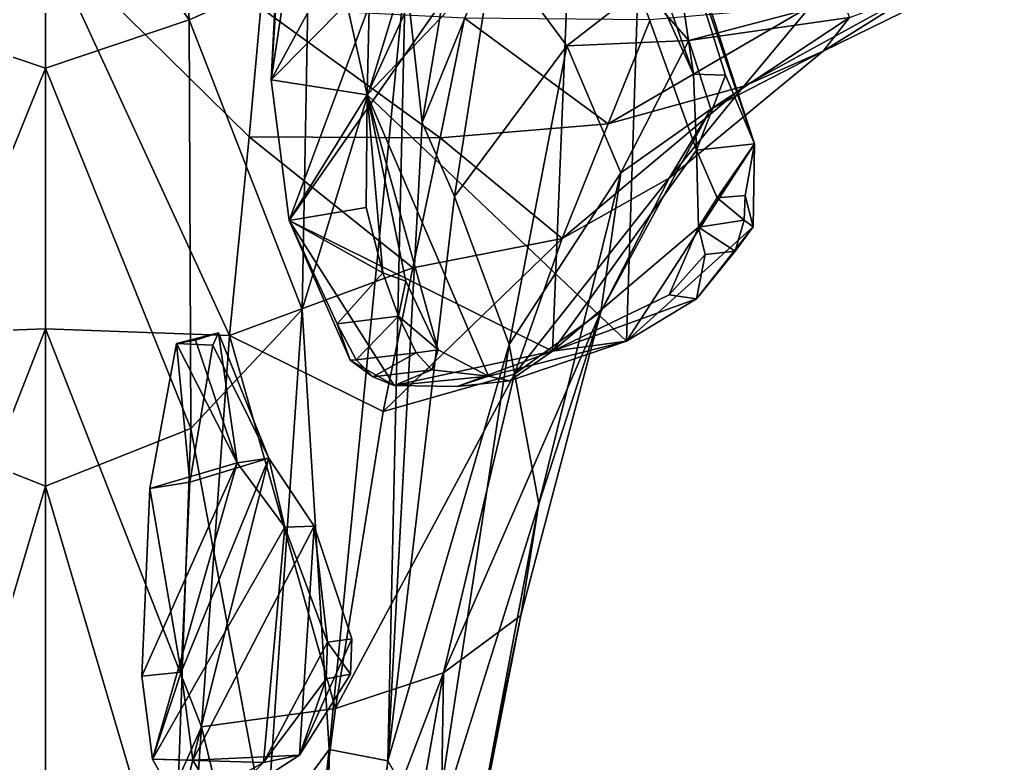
# Model space of a CAD drawing. Extents: x -1.1 to 1.1, y -3.78 to 5.59.
# Drawn here: x -0.017 to 0.64, y -2.409 to -1.918 of the extents above; entities that cross this region are included whole.
import ezdxf

# ---------------------------------------------------------------- set-up
doc = ezdxf.new("R2010")
doc.units = 0
doc.layers.add('STEGOSRS$LWO', color=1, linetype='CONTINUOUS')

msp = doc.modelspace()

# ---------------------------------------------------------------- linework, layer by layer
at = {"layer": 'STEGOSRS$LWO'}
for points in [[(0.1493, -1.95742, 2.46735), (0.16581, -1.63617, 2.64273), (0.16564, -1.69924, 2.58618)], [(0.29672, -1.68649, 3.04911), (0.16581, -1.63617, 2.64273), (0.1493, -1.95742, 2.46735)], [(0.21296, -1.96733, 2.44544), (0.19939, -1.90681, 2.46059), (0.21946, -1.68095, 2.58035)], [(0.21296, -1.96733, 2.44544), (0.21946, -1.68095, 2.58035), (0.34578, -1.67817, 3.03088)], [(0.34578, -1.67817, 3.03088), (0.3959, -1.77559, 3.19187), (0.21296, -1.96733, 2.44544)], [(0.29672, -1.68649, 3.04911), (0.1493, -1.95742, 2.46735), (0.16125, -2.05049, 2.46763)], [(0.16125, -2.05049, 2.46763), (0.35007, -1.78012, 3.20549), (0.29672, -1.68649, 3.04911)], [(0.16564, -1.69924, 2.58618), (0.1562, -1.91224, 2.47443), (0.1493, -1.95742, 2.46735)], [(-0.08603, -1.75142, 1.4319), (0, -1.78334, 1.42941), (-0.09505, -1.91777, 1.48805)], [(0, -1.78334, 1.42941), (0.08603, -1.75142, 1.4319), (0.09505, -1.91777, 1.48805)], [(0.09505, -1.91777, 1.48805), (0.08603, -1.75142, 1.4319), (0.17411, -1.88285, 1.51087)], [(0.16125, -2.05049, 2.46763), (0.33562, -2.13685, 3.01047), (0.35007, -1.78012, 3.20549)], [(0.3959, -1.77559, 3.19187), (0.38438, -2.13021, 3.00432), (0.21296, -1.96733, 2.44544)], [(0.33562, -2.13685, 3.01047), (0.43084, -2.00387, 3.44585), (0.35007, -1.78012, 3.20549)], [(0.42881, -1.9536, 3.41523), (0.3836, -1.8252, 3.28012), (0.35007, -1.78012, 3.20549)], [(0.35007, -1.78012, 3.20549), (0.43084, -2.00387, 3.44585), (0.42881, -1.9536, 3.41523)], [(0.3959, -1.77559, 3.19187), (0.46918, -1.99965, 3.43734), (0.38438, -2.13021, 3.00432)], [(0.46918, -1.99965, 3.43734), (0.3959, -1.77559, 3.19187), (0.41012, -1.82713, 3.27982)], [(0, -1.94958, 1.48393), (-0.09505, -1.91777, 1.48805), (0, -1.78334, 1.42941)], [(0.09505, -1.91777, 1.48805), (0, -1.94958, 1.48393), (0, -1.78334, 1.42941)], [(0.23816, -1.88539, 1.54435), (0.27657, -1.82336, 1.53621), (0.24932, -1.98569, 1.57961)], [(0.24932, -1.98569, 1.57961), (0.27657, -1.82336, 1.53621), (0.29664, -1.86939, 1.59665)], [(0.41012, -1.82713, 3.27982), (0.3836, -1.8252, 3.28012), (0.42881, -1.9536, 3.41523)], [(0.41012, -1.82713, 3.27982), (0.44989, -1.95438, 3.4129), (0.46918, -1.99965, 3.43734)], [(0.44989, -1.95438, 3.4129), (0.41012, -1.82713, 3.27982), (0.42881, -1.9536, 3.41523)], [(-0.14245, -1.90978, 2.52374), (-0.1348, -1.99508, 2.46575), (0, -1.86242, 2.58061)], [(-0.1348, -1.99508, 2.46575), (-0.12173, -2.12642, 2.38015), (0, -1.86242, 2.58061)], [(-0.12173, -2.12642, 2.38015), (0, -2.12207, 2.41474), (0, -1.86242, 2.58061)], [(0.1348, -1.99508, 2.46575), (0.14245, -1.90978, 2.52374), (0, -1.86242, 2.58061)], [(0.12173, -2.12642, 2.38015), (0.1348, -1.99508, 2.46575), (0, -1.86242, 2.58061)], [(0, -2.12207, 2.41474), (0.12173, -2.12642, 2.38015), (0, -1.86242, 2.58061)], [(0.27076, -2.03448, 1.62228), (0.24932, -1.98569, 1.57961), (0.29664, -1.86939, 1.59665)], [(0.27076, -2.03448, 1.62228), (0.29664, -1.86939, 1.59665), (0.34496, -1.93483, 1.70369)], [(0.34496, -1.93483, 1.70369), (0.29664, -1.86939, 1.59665), (0.39483, -1.89613, 1.67568)], [(0.64031, -1.87664, 1.97488), (0.58701, -1.89301, 2.1209), (0.51461, -1.93848, 2.03398)], [(0.51461, -1.93848, 2.03398), (0.53201, -1.91611, 1.88339), (0.64031, -1.87664, 1.97488)], [(0.09505, -1.91777, 1.48805), (0.17411, -1.88285, 1.51087), (0.16976, -2.10932, 1.55324)], [(0.23816, -1.88539, 1.54435), (0.16976, -2.10932, 1.55324), (0.17411, -1.88285, 1.51087)], [(0.16976, -2.10932, 1.55324), (0.23816, -1.88539, 1.54435), (0.18777, -2.40038, 1.61824)], [(0.22657, -2.40782, 1.66804), (0.18777, -2.40038, 1.61824), (0.23816, -1.88539, 1.54435)], [(0.23816, -1.88539, 1.54435), (0.24932, -1.98569, 1.57961), (0.22657, -2.40782, 1.66804)], [(0.39483, -1.89613, 1.67568), (0.42571, -1.93132, 1.79478), (0.34496, -1.93483, 1.70369)], [(0.42571, -1.93132, 1.79478), (0.39483, -1.89613, 1.67568), (0.52749, -1.90473, 1.76219)], [(0.58701, -1.89301, 2.1209), (0.50639, -1.90837, 2.25599), (0.46214, -1.96151, 2.17195)], [(0.46214, -1.96151, 2.17195), (0.51461, -1.93848, 2.03398), (0.58701, -1.89301, 2.1209)], [(0.52749, -1.90473, 1.76219), (0.53201, -1.91611, 1.88339), (0.42571, -1.93132, 1.79478)], [(0.1348, -1.99508, 2.46575), (0.26115, -1.99581, 2.38917), (0.14245, -1.90978, 2.52374)], [(0.26115, -1.99581, 2.38917), (0.27737, -1.9165, 2.45098), (0.14245, -1.90978, 2.52374)], [(0.1493, -1.95742, 2.46735), (0.1562, -1.91224, 2.47443), (0.19939, -1.90681, 2.46059)], [(0.19939, -1.90681, 2.46059), (0.21296, -1.96733, 2.44544), (0.1493, -1.95742, 2.46735)], [(0.50639, -1.90837, 2.25599), (0.40015, -1.91761, 2.35877), (0.37241, -1.98657, 2.28795)], [(0.37241, -1.98657, 2.28795), (0.46214, -1.96151, 2.17195), (0.50639, -1.90837, 2.25599)], [(-0.09505, -1.91777, 1.48805), (0, -1.94958, 1.48393), (-0.09629, -2.1881, 1.54153)], [(0, -1.94958, 1.48393), (0.09505, -1.91777, 1.48805), (0.09629, -2.1881, 1.54153)], [(0.16976, -2.10932, 1.55324), (0.09629, -2.1881, 1.54153), (0.09505, -1.91777, 1.48805)], [(0.26115, -1.99581, 2.38917), (0.37241, -1.98657, 2.28795), (0.27737, -1.9165, 2.45098)], [(0.37241, -1.98657, 2.28795), (0.40015, -1.91761, 2.35877), (0.27737, -1.9165, 2.45098)], [(0.44018, -1.97671, 1.94943), (0.42571, -1.93132, 1.79478), (0.53201, -1.91611, 1.88339)], [(0.53201, -1.91611, 1.88339), (0.51461, -1.93848, 2.03398), (0.44018, -1.97671, 1.94943)], [(0.38063, -2.01897, 1.85331), (0.34496, -1.93483, 1.70369), (0.42571, -1.93132, 1.79478)], [(0.42571, -1.93132, 1.79478), (0.44018, -1.97671, 1.94943), (0.38063, -2.01897, 1.85331)], [(0.3068, -2.13235, 1.71616), (0.27076, -2.03448, 1.62228), (0.34496, -1.93483, 1.70369)], [(0.3068, -2.13235, 1.71616), (0.34496, -1.93483, 1.70369), (0.38063, -2.01897, 1.85331)], [(0.51461, -1.93848, 2.03398), (0.46214, -1.96151, 2.17195), (0.41262, -2.0224, 2.08767)], [(0.41262, -2.0224, 2.08767), (0.44018, -1.97671, 1.94943), (0.51461, -1.93848, 2.03398)], [(0, -2.22617, 1.53796), (-0.09629, -2.1881, 1.54153), (0, -1.94958, 1.48393)], [(0.09629, -2.1881, 1.54153), (0, -2.22617, 1.53796), (0, -1.94958, 1.48393)], [(0.16125, -2.05049, 2.46763), (0.1493, -1.95742, 2.46735), (0.21296, -1.96733, 2.44544)], [(0.44989, -1.95438, 3.4129), (0.42881, -1.9536, 3.41523), (0.43084, -2.00387, 3.44585)], [(0.46918, -1.99965, 3.43734), (0.44989, -1.95438, 3.4129), (0.43084, -2.00387, 3.44585)], [(0.46214, -1.96151, 2.17195), (0.37241, -1.98657, 2.28795), (0.34192, -2.06225, 2.21516)], [(0.34192, -2.06225, 2.21516), (0.41262, -2.0224, 2.08767), (0.46214, -1.96151, 2.17195)], [(0.21296, -1.96733, 2.44544), (0.21226, -2.04184, 2.44977), (0.16125, -2.05049, 2.46763)], [(0.22334, -2.08495, 2.4696), (0.21226, -2.04184, 2.44977), (0.21296, -1.96733, 2.44544)], [(0.21296, -1.96733, 2.44544), (0.23845, -2.0905, 2.48274), (0.22334, -2.08495, 2.4696)], [(0.25995, -2.13589, 2.53804), (0.23845, -2.0905, 2.48274), (0.21296, -1.96733, 2.44544)], [(0.29321, -2.15348, 2.64752), (0.25995, -2.13589, 2.53804), (0.21296, -1.96733, 2.44544)], [(0.38438, -2.13021, 3.00432), (0.29321, -2.15348, 2.64752), (0.21296, -1.96733, 2.44544)], [(0.44018, -1.97671, 1.94943), (0.41262, -2.0224, 2.08767), (0.36756, -2.11076, 2.00013)], [(0.36756, -2.11076, 2.00013), (0.38063, -2.01897, 1.85331), (0.44018, -1.97671, 1.94943)], [(0.22657, -2.40782, 1.66804), (0.24932, -1.98569, 1.57961), (0.27076, -2.03448, 1.62228)], [(0.34192, -2.06225, 2.21516), (0.37241, -1.98657, 2.28795), (0.26115, -1.99581, 2.38917)], [(0.12173, -2.12642, 2.38015), (0.24311, -2.08183, 2.32526), (0.1348, -1.99508, 2.46575)], [(0.24311, -2.08183, 2.32526), (0.26115, -1.99581, 2.38917), (0.1348, -1.99508, 2.46575)], [(0.24311, -2.08183, 2.32526), (0.34192, -2.06225, 2.21516), (0.26115, -1.99581, 2.38917)], [(0.33562, -2.13685, 3.01047), (0.43222, -2.05487, 3.43236), (0.43084, -2.00387, 3.44585)], [(0.46918, -1.99965, 3.43734), (0.4682, -2.05465, 3.41223), (0.38438, -2.13021, 3.00432)], [(0.46918, -1.99965, 3.43734), (0.43084, -2.00387, 3.44585), (0.44438, -2.03542, 3.4499)], [(0.43084, -2.00387, 3.44585), (0.43222, -2.05487, 3.43236), (0.44438, -2.03542, 3.4499)], [(0.46307, -2.03385, 3.44588), (0.46918, -1.99965, 3.43734), (0.44438, -2.03542, 3.4499)], [(0.4682, -2.05465, 3.41223), (0.46918, -1.99965, 3.43734), (0.46307, -2.03385, 3.44588)], [(0.32643, -2.23783, 1.83087), (0.3068, -2.13235, 1.71616), (0.38063, -2.01897, 1.85331)], [(0.41262, -2.0224, 2.08767), (0.34192, -2.06225, 2.21516), (0.31038, -2.15206, 2.14784)], [(0.31038, -2.15206, 2.14784), (0.36756, -2.11076, 2.00013), (0.41262, -2.0224, 2.08767)], [(0.32643, -2.23783, 1.83087), (0.38063, -2.01897, 1.85331), (0.36756, -2.11076, 2.00013)], [(0.22657, -2.40782, 1.66804), (0.27076, -2.03448, 1.62228), (0.3068, -2.13235, 1.71616)], [(0.44438, -2.03542, 3.4499), (0.43222, -2.05487, 3.43236), (0.46224, -2.05027, 3.43534)], [(0.46224, -2.05027, 3.43534), (0.46307, -2.03385, 3.44588), (0.44438, -2.03542, 3.4499)], [(0.46307, -2.03385, 3.44588), (0.46224, -2.05027, 3.43534), (0.4682, -2.05465, 3.41223)], [(0.21226, -2.04184, 2.44977), (0.22334, -2.08495, 2.4696), (0.16125, -2.05049, 2.46763)], [(0.20159, -2.14273, 2.55544), (0.16125, -2.05049, 2.46763), (0.19311, -2.11873, 2.5055)], [(0.19311, -2.11873, 2.5055), (0.16125, -2.05049, 2.46763), (0.22334, -2.08495, 2.4696)], [(0.16125, -2.05049, 2.46763), (0.20159, -2.14273, 2.55544), (0.2307, -2.15956, 2.63799)], [(0.16125, -2.05049, 2.46763), (0.2307, -2.15956, 2.63799), (0.33562, -2.13685, 3.01047)], [(0.45638, -2.07072, 3.39867), (0.46224, -2.05027, 3.43534), (0.43222, -2.05487, 3.43236)], [(0.4682, -2.05465, 3.41223), (0.46224, -2.05027, 3.43534), (0.45638, -2.07072, 3.39867)], [(0.43222, -2.05487, 3.43236), (0.33562, -2.13685, 3.01047), (0.41277, -2.09965, 3.29066)], [(0.38438, -2.13021, 3.00432), (0.4682, -2.05465, 3.41223), (0.43088, -2.10216, 3.26155)], [(0.41277, -2.09965, 3.29066), (0.43653, -2.07283, 3.40153), (0.43222, -2.05487, 3.43236)], [(0.4682, -2.05465, 3.41223), (0.45638, -2.07072, 3.39867), (0.43088, -2.10216, 3.26155)], [(0.43222, -2.05487, 3.43236), (0.43653, -2.07283, 3.40153), (0.45638, -2.07072, 3.39867)], [(0.34192, -2.06225, 2.21516), (0.24311, -2.08183, 2.32526), (0.2234, -2.17668, 2.26266)], [(0.2234, -2.17668, 2.26266), (0.31038, -2.15206, 2.14784), (0.34192, -2.06225, 2.21516)], [(0.43653, -2.07283, 3.40153), (0.41277, -2.09965, 3.29066), (0.43088, -2.10216, 3.26155)], [(0.43088, -2.10216, 3.26155), (0.45638, -2.07072, 3.39867), (0.43653, -2.07283, 3.40153)], [(0.2234, -2.17668, 2.26266), (0.24311, -2.08183, 2.32526), (0.12173, -2.12642, 2.38015)], [(0.22334, -2.08495, 2.4696), (0.23368, -2.11382, 2.49299), (0.19311, -2.11873, 2.5055)], [(0.23368, -2.11382, 2.49299), (0.22334, -2.08495, 2.4696), (0.23845, -2.0905, 2.48274)], [(0.23845, -2.0905, 2.48274), (0.25995, -2.13589, 2.53804), (0.23368, -2.11382, 2.49299)], [(0.41277, -2.09965, 3.29066), (0.33562, -2.13685, 3.01047), (0.43088, -2.10216, 3.26155)], [(0.38438, -2.13021, 3.00432), (0.43088, -2.10216, 3.26155), (0.33562, -2.13685, 3.01047)], [(0.09629, -2.1881, 1.54153), (0.16976, -2.10932, 1.55324), (0.14624, -2.45659, 1.59783)], [(0.18777, -2.40038, 1.61824), (0.14624, -2.45659, 1.59783), (0.16976, -2.10932, 1.55324)], [(0.20569, -2.14267, 2.53525), (0.19311, -2.11873, 2.5055), (0.23368, -2.11382, 2.49299)], [(0.23368, -2.11382, 2.49299), (0.24533, -2.13794, 2.52319), (0.20569, -2.14267, 2.53525)], [(0.25995, -2.13589, 2.53804), (0.24533, -2.13794, 2.52319), (0.23368, -2.11382, 2.49299)], [(0.36756, -2.11076, 2.00013), (0.31038, -2.15206, 2.14784), (0.26341, -2.34964, 2.05691)], [(0.26341, -2.34964, 2.05691), (0.31445, -2.31183, 1.94211), (0.36756, -2.11076, 2.00013)], [(0.31445, -2.31183, 1.94211), (0.32643, -2.23783, 1.83087), (0.36756, -2.11076, 2.00013)], [(-0.12173, -2.12642, 2.38015), (-0.10319, -2.38533, 2.23183), (0, -2.12207, 2.41474)], [(-0.10319, -2.38533, 2.23183), (0, -2.61684, 2.12924), (0, -2.12207, 2.41474)], [(0.10319, -2.38533, 2.23183), (0.12173, -2.12642, 2.38015), (0, -2.12207, 2.41474)], [(0, -2.61684, 2.12924), (0.10319, -2.38533, 2.23183), (0, -2.12207, 2.41474)], [(0.19311, -2.11873, 2.5055), (0.20569, -2.14267, 2.53525), (0.20159, -2.14273, 2.55544)], [(0.11445, -2.12469, 2.36223), (0.08664, -2.13176, 2.34422), (0.09932, -2.12967, 2.37128)], [(0.11445, -2.12469, 2.36223), (0.11082, -2.13299, 2.33405), (0.08664, -2.13176, 2.34422)], [(0.11445, -2.12469, 2.36223), (0.09932, -2.12967, 2.37128), (0.12691, -2.21073, 2.45343)], [(0.10319, -2.38533, 2.23183), (0.19181, -2.37324, 2.15885), (0.12173, -2.12642, 2.38015)], [(0.11082, -2.13299, 2.33405), (0.11445, -2.12469, 2.36223), (0.1479, -2.20764, 2.44455)], [(0.1479, -2.20764, 2.44455), (0.11445, -2.12469, 2.36223), (0.12691, -2.21073, 2.45343)], [(0.19181, -2.37324, 2.15885), (0.2234, -2.17668, 2.26266), (0.12173, -2.12642, 2.38015)], [(0.0955, -2.22345, 2.26191), (0.06901, -2.22762, 2.26837), (0.08664, -2.13176, 2.34422)], [(0.12691, -2.21073, 2.45343), (0.08664, -2.13176, 2.34422), (0.06901, -2.22762, 2.26837)], [(0.12691, -2.21073, 2.45343), (0.09932, -2.12967, 2.37128), (0.08664, -2.13176, 2.34422)], [(0.11082, -2.13299, 2.33405), (0.0955, -2.22345, 2.26191), (0.08664, -2.13176, 2.34422)], [(0.0955, -2.22345, 2.26191), (0.11082, -2.13299, 2.33405), (0.1479, -2.20764, 2.44455)], [(0.25668, -2.46089, 1.72931), (0.22657, -2.40782, 1.66804), (0.3068, -2.13235, 1.71616)], [(0.25995, -2.13589, 2.53804), (0.25556, -2.14929, 2.554), (0.24533, -2.13794, 2.52319)], [(0.29321, -2.15348, 2.64752), (0.25556, -2.14929, 2.554), (0.25995, -2.13589, 2.53804)], [(0.25668, -2.46089, 1.72931), (0.3068, -2.13235, 1.71616), (0.32643, -2.23783, 1.83087)], [(0.38438, -2.13021, 3.00432), (0.30699, -2.15648, 2.7358), (0.29321, -2.15348, 2.64752)], [(0.30699, -2.15648, 2.7358), (0.38438, -2.13021, 3.00432), (0.33562, -2.13685, 3.01047)], [(0.21673, -2.15387, 2.56567), (0.20569, -2.14267, 2.53525), (0.24533, -2.13794, 2.52319)], [(0.24533, -2.13794, 2.52319), (0.25556, -2.14929, 2.554), (0.21673, -2.15387, 2.56567)], [(0.2307, -2.15956, 2.63799), (0.27249, -2.16029, 2.74551), (0.33562, -2.13685, 3.01047)], [(0.33562, -2.13685, 3.01047), (0.27249, -2.16029, 2.74551), (0.30699, -2.15648, 2.7358)], [(0.20569, -2.14267, 2.53525), (0.21673, -2.15387, 2.56567), (0.20159, -2.14273, 2.55544)], [(0.20159, -2.14273, 2.55544), (0.21673, -2.15387, 2.56567), (0.2307, -2.15956, 2.63799)], [(0.31038, -2.15206, 2.14784), (0.2234, -2.17668, 2.26266), (0.19181, -2.37324, 2.15885)], [(0.19181, -2.37324, 2.15885), (0.26341, -2.34964, 2.05691), (0.31038, -2.15206, 2.14784)], [(0.2307, -2.15956, 2.63799), (0.21673, -2.15387, 2.56567), (0.25556, -2.14929, 2.554)], [(0.25556, -2.14929, 2.554), (0.29321, -2.15348, 2.64752), (0.2307, -2.15956, 2.63799)], [(0.27249, -2.16029, 2.74551), (0.2307, -2.15956, 2.63799), (0.29321, -2.15348, 2.64752)], [(0.29321, -2.15348, 2.64752), (0.30699, -2.15648, 2.7358), (0.27249, -2.16029, 2.74551)], [(-0.09629, -2.1881, 1.54153), (0, -2.22617, 1.53796), (-0.08482, -2.51289, 1.58234)], [(0, -2.22617, 1.53796), (0.09629, -2.1881, 1.54153), (0.08482, -2.51289, 1.58234)], [(0.14624, -2.45659, 1.59783), (0.08482, -2.51289, 1.58234), (0.09629, -2.1881, 1.54153)], [(0.08984, -2.34916, 2.21304), (0.0955, -2.22345, 2.26191), (0.1479, -2.20764, 2.44455)], [(0.09752, -2.40747, 2.22299), (0.08984, -2.34916, 2.21304), (0.1479, -2.20764, 2.44455)], [(0.1479, -2.20764, 2.44455), (0.17776, -2.25262, 2.54717), (0.09752, -2.40747, 2.22299)], [(0.1479, -2.20764, 2.44455), (0.12691, -2.21073, 2.45343), (0.15835, -2.2532, 2.55134)], [(0.17776, -2.25262, 2.54717), (0.1479, -2.20764, 2.44455), (0.15835, -2.2532, 2.55134)], [(0.12691, -2.21073, 2.45343), (0.06901, -2.22762, 2.26837), (0.06369, -2.35199, 2.22219)], [(0.12691, -2.21073, 2.45343), (0.06369, -2.35199, 2.22219), (0.07072, -2.40678, 2.23006)], [(0.07072, -2.40678, 2.23006), (0.15835, -2.2532, 2.55134), (0.12691, -2.21073, 2.45343)], [(0, -2.53843, 1.57618), (-0.08482, -2.51289, 1.58234), (0, -2.22617, 1.53796)], [(0.08482, -2.51289, 1.58234), (0, -2.53843, 1.57618), (0, -2.22617, 1.53796)], [(0.08984, -2.34916, 2.21304), (0.06369, -2.35199, 2.22219), (0.06901, -2.22762, 2.26837)], [(0.0955, -2.22345, 2.26191), (0.08984, -2.34916, 2.21304), (0.06901, -2.22762, 2.26837)], [(0.27209, -2.52852, 1.80491), (0.25668, -2.46089, 1.72931), (0.32643, -2.23783, 1.83087)], [(0.27209, -2.52852, 1.80491), (0.32643, -2.23783, 1.83087), (0.31445, -2.31183, 1.94211)], [(0.07072, -2.40678, 2.23006), (0.14431, -2.40897, 2.46282), (0.15835, -2.2532, 2.55134)], [(0.17776, -2.25262, 2.54717), (0.16814, -2.40406, 2.47175), (0.09752, -2.40747, 2.22299)], [(0.14431, -2.40897, 2.46282), (0.18665, -2.32936, 2.64624), (0.15835, -2.2532, 2.55134)], [(0.17776, -2.25262, 2.54717), (0.15835, -2.2532, 2.55134), (0.18665, -2.32936, 2.64624)], [(0.17776, -2.25262, 2.54717), (0.20267, -2.32719, 2.64134), (0.16814, -2.40406, 2.47175)], [(0.20267, -2.32719, 2.64134), (0.17776, -2.25262, 2.54717), (0.18665, -2.32936, 2.64624)], [(0.25984, -2.57781, 1.89151), (0.31445, -2.31183, 1.94211), (0.26341, -2.34964, 2.05691)], [(0.25984, -2.57781, 1.89151), (0.27209, -2.52852, 1.80491), (0.31445, -2.31183, 1.94211)], [(0.14431, -2.40897, 2.46282), (0.18582, -2.3536, 2.63511), (0.18665, -2.32936, 2.64624)], [(0.20267, -2.32719, 2.64134), (0.20175, -2.3506, 2.63439), (0.16814, -2.40406, 2.47175)], [(0.18665, -2.32936, 2.64624), (0.18582, -2.3536, 2.63511), (0.20175, -2.3506, 2.63439)], [(0.20175, -2.3506, 2.63439), (0.20267, -2.32719, 2.64134), (0.18665, -2.32936, 2.64624)], [(0.07072, -2.40678, 2.23006), (0.06369, -2.35199, 2.22219), (0.08984, -2.34916, 2.21304)], [(0.08984, -2.34916, 2.21304), (0.09752, -2.40747, 2.22299), (0.07072, -2.40678, 2.23006)], [(0.26341, -2.34964, 2.05691), (0.19181, -2.37324, 2.15885), (0.16016, -2.61887, 2.04753)], [(0.16016, -2.61887, 2.04753), (0.21909, -2.60208, 1.97397), (0.26341, -2.34964, 2.05691)], [(0.16814, -2.40406, 2.47175), (0.20175, -2.3506, 2.63439), (0.18582, -2.3536, 2.63511)], [(0.21909, -2.60208, 1.97397), (0.25984, -2.57781, 1.89151), (0.26341, -2.34964, 2.05691)], [(0.18582, -2.3536, 2.63511), (0.14431, -2.40897, 2.46282), (0.16814, -2.40406, 2.47175)], [(0.16016, -2.61887, 2.04753), (0.19181, -2.37324, 2.15885), (0.10319, -2.38533, 2.23183)], [(-0.10319, -2.38533, 2.23183), (-0.08679, -2.6286, 2.10037), (0, -2.61684, 2.12924)], [(0.08679, -2.6286, 2.10037), (0.10319, -2.38533, 2.23183), (0, -2.61684, 2.12924)], [(0.08679, -2.6286, 2.10037), (0.16016, -2.61887, 2.04753), (0.10319, -2.38533, 2.23183)], [(0.16814, -2.40406, 2.47175), (0.1156, -2.43805, 2.27203), (0.09752, -2.40747, 2.22299)], [(0.1156, -2.43805, 2.27203), (0.16814, -2.40406, 2.47175), (0.14431, -2.40897, 2.46282)], [(0.18446, -2.781, 1.71263), (0.14525, -2.78286, 1.66065), (0.18777, -2.40038, 1.61824)], [(0.14624, -2.45659, 1.59783), (0.18777, -2.40038, 1.61824), (0.14525, -2.78286, 1.66065)], [(0.18777, -2.40038, 1.61824), (0.22657, -2.40782, 1.66804), (0.18446, -2.781, 1.71263)], [(0.08946, -2.43979, 2.2749), (0.07072, -2.40678, 2.23006), (0.09752, -2.40747, 2.22299)], [(0.07072, -2.40678, 2.23006), (0.08946, -2.43979, 2.2749), (0.14431, -2.40897, 2.46282)], [(0.09752, -2.40747, 2.22299), (0.1156, -2.43805, 2.27203), (0.08946, -2.43979, 2.2749)], [(0.14431, -2.40897, 2.46282), (0.08946, -2.43979, 2.2749), (0.1156, -2.43805, 2.27203)], [(0.18446, -2.781, 1.71263), (0.22657, -2.40782, 1.66804), (0.25668, -2.46089, 1.72931)]]:
    msp.add_3dface(points, dxfattribs=at)

doc.saveas('drawing.dxf')
